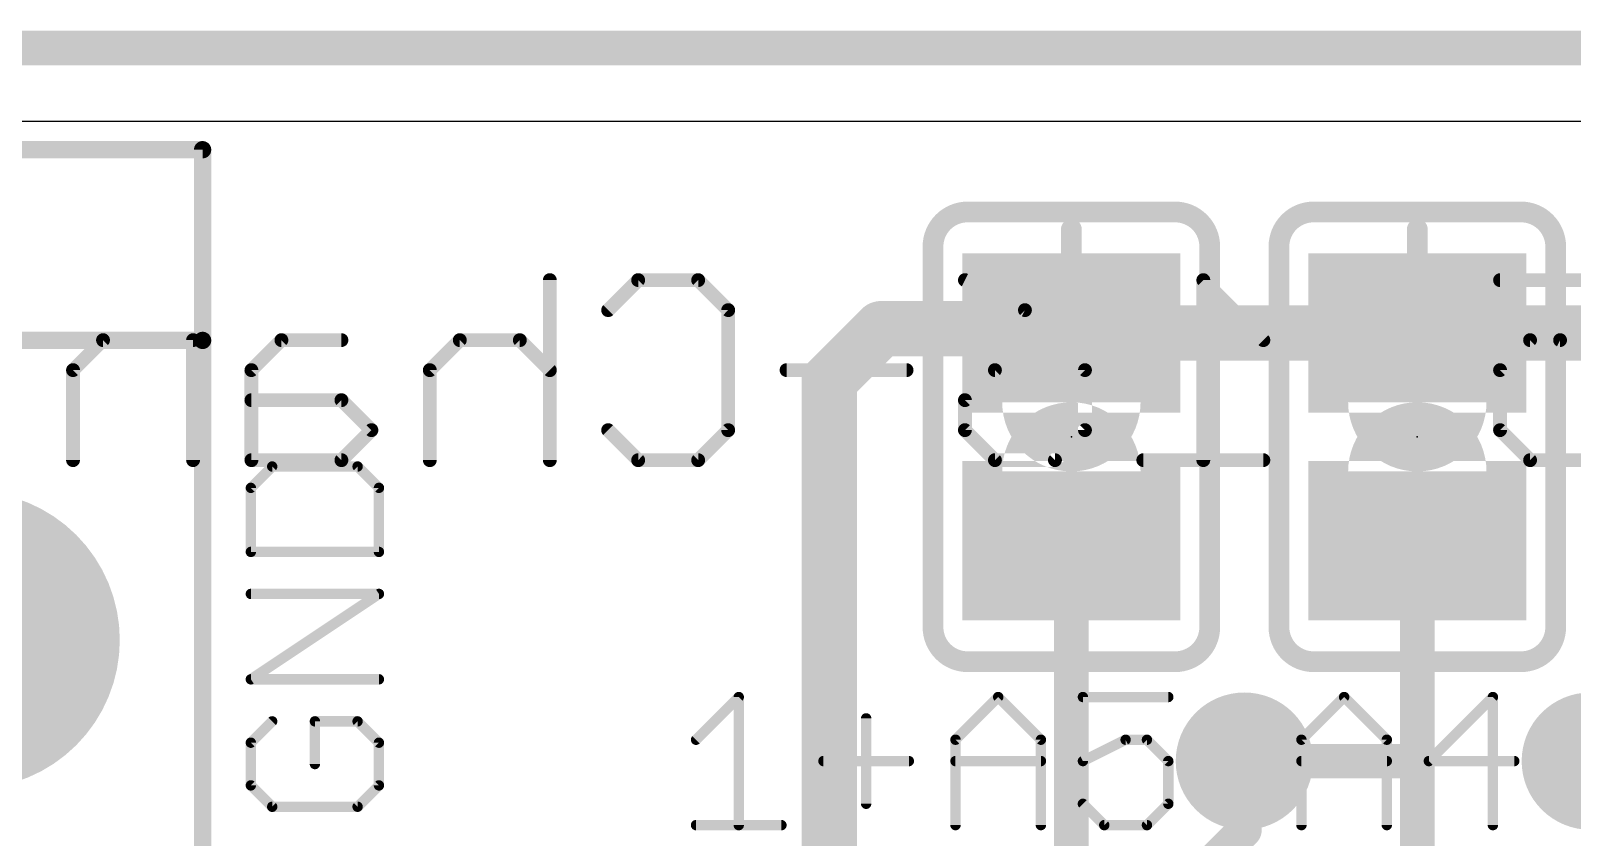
# Model space of a CAD drawing. Extents: x -31.2 to 31.8, y -0.1 to 26.1.
# Drawn here: x 2.14 to 13.46, y 20.14 to 26.06 of the extents above; entities that cross this region are included whole.
import ezdxf

# ---------------------------------------------------------------- set-up
doc = ezdxf.new("R2010")
doc.units = 0
for name, color, linetype in [('1', 12, 'CONTINUOUS'), ('16', 132, 'CONTINUOUS'), ('17', 110, 'CONTINUOUS'), ('18', 110, 'CONTINUOUS'), ('20', 53, 'CONTINUOUS'), ('21', 40, 'CONTINUOUS'), ('22', 40, 'CONTINUOUS'), ('23', 53, 'CONTINUOUS'), ('51', 253, 'CONTINUOUS')]:
    doc.layers.add(name, color=color, linetype=linetype)

# ---------------------------------------------------------------- blocks, each defined once
blk = doc.blocks.new('ROUNDP')
at = {"const_width": 0.5}
blk.add_lwpolyline([(0, -0.25, 1), (0, 0.25, 1), (0, -0.25)], format="xyb", dxfattribs=at)
blk = doc.blocks.new('RECT')
blk.add_solid([(-0.5, -0.5), (0.5, -0.5), (-0.5, 0.5), (0.5, 0.5)])
blk = doc.blocks.new('ROUNDV')
at = {"const_width": 0.5}
blk.add_lwpolyline([(0, -0.25, 1), (0, 0.25, 1), (0, -0.25)], format="xyb", dxfattribs=at)

msp = doc.modelspace()

# ---------------------------------------------------------------- linework, layer by layer
at = {"layer": '1'}
for points, const_width in [([(8.001, 23.495), (8.382, 23.876)], 0.4064), ([(8.382, 23.876), (9.747, 23.876)], 0.4064), ([(9.747, 23.876), (9.779, 23.844)], 0.4064), ([(9.779, 23.844), (12.319, 23.844)], 0.4064), ([(12.319, 23.844), (14.859, 23.844)], 0.4064), ([(8.001, 19.431), (8.001, 23.495)], 0.4064), ([(9.779, 19.095), (9.779, 22.32)], 0.254), ([(12.319, 20.701), (12.319, 22.32)], 0.254), ([(11.049, 20.701), (12.319, 20.701)], 0.254), ([(12.319, 20.701), (12.319, 19.095)], 0.254)]:
    msp.add_lwpolyline(points, dxfattribs=dict(at, const_width=const_width))
for points, const_width in [([(8.382, 23.9776, 1), (8.382, 23.7744)], 0.2032), ([(8.4538, 23.8042, 1), (8.3102, 23.9478)], 0.2032), ([(9.8188, 23.9478, 1), (9.6752, 23.8042)], 0.2032), ([(9.779, 23.9456, 1), (9.779, 23.7424)], 0.2032), ([(9.7072, 23.7722, 1), (9.8508, 23.9158)], 0.2032), ([(9.747, 23.7744, 1), (9.747, 23.9776)], 0.2032), ([(12.319, 23.9456, 1), (12.319, 23.7424)], 0.2032), ([(12.319, 23.7424, 1), (12.319, 23.9456)], 0.2032), ([(8.1026, 23.495, 1), (7.8994, 23.495)], 0.2032), ([(7.9292, 23.5668, 1), (8.0728, 23.4232)], 0.2032), ([(9.8425, 22.32, 1), (9.7155, 22.32)], 0.127), ([(12.3825, 22.32, 1), (12.2555, 22.32)], 0.127), ([(11.049, 20.7645, 1), (11.049, 20.6375)], 0.127), ([(12.3825, 20.701, 1), (12.2555, 20.701)], 0.127), ([(12.319, 20.6375, 1), (12.319, 20.7645)], 0.127), ([(12.2555, 20.701, 1), (12.3825, 20.701)], 0.127)]:
    msp.add_lwpolyline(points, format="xyb", dxfattribs=dict(at, const_width=const_width))
at = {"layer": '16', "const_width": 0.254}
for points in [[(-31.115, 25.936), (31.663, 25.936)], [(11.049, 20.193), (11.049, 20.701)], [(10.795, 19.939), (11.049, 20.193)]]:
    msp.add_lwpolyline(points, dxfattribs=at)
at = {"layer": '16', "const_width": 0.127}
for points in [[(11.1125, 20.701, 1), (10.9855, 20.701)], [(11.0939, 20.1481, 1), (11.0041, 20.2379)], [(10.9855, 20.193, 1), (11.1125, 20.193)]]:
    msp.add_lwpolyline(points, format="xyb", dxfattribs=at)
at = {"layer": '20'}
msp.add_line((-27.94, 25.4), (27.94, 25.4), dxfattribs=at)
at = {"layer": '21'}
for points, const_width in [([(3.4, 25.19), (-3.6, 25.19)], 0.127), ([(3.4, 23.79), (3.4, 25.19)], 0.127), ([(9.017, 24.733), (10.541, 24.733)], 0.1524), ([(11.557, 24.733), (13.081, 24.733)], 0.1524), ([(8.763, 21.685), (8.763, 24.479)], 0.1524), ([(10.795, 24.479), (10.795, 21.685)], 0.1524), ([(11.303, 21.685), (11.303, 24.479)], 0.1524), ([(13.335, 24.479), (13.335, 21.685)], 0.1524), ([(3.4, 23.79), (-3.6, 23.79)], 0.127), ([(3.4, 18.19), (3.4, 23.79)], 0.127), ([(3.9111, 22.8642), (3.7543, 22.7074)], 0.0762), ([(4.5381, 22.8642), (3.9111, 22.8642)], 0.0762), ([(4.6949, 22.7074), (4.5381, 22.8642)], 0.0762), ([(3.7543, 22.7074), (3.7543, 22.2371)], 0.0762), ([(4.6949, 22.2371), (4.6949, 22.7074)], 0.0762), ([(3.7543, 22.2371), (4.6949, 22.2371)], 0.0762), ([(3.7543, 21.3016), (4.6949, 21.9287)], 0.0762), ([(4.6949, 21.9287), (3.7543, 21.9287)], 0.0762), ([(9.017, 21.431), (10.541, 21.431)], 0.1524), ([(11.557, 21.431), (13.081, 21.431)], 0.1524), ([(4.6949, 21.3016), (3.7543, 21.3016)], 0.0762), ([(7.0231, 20.8582), (7.3366, 21.1717)], 0.0762), ([(7.3366, 21.1717), (7.3366, 20.2311)], 0.0762), ([(8.9281, 20.8582), (9.2416, 21.1717)], 0.0762), ([(9.2416, 21.1717), (9.5552, 20.8582)], 0.0762), ([(10.4907, 21.1717), (9.8636, 21.1717)], 0.0762), ([(9.8636, 21.1717), (9.8636, 20.7014)], 0.0762), ([(11.4681, 20.8582), (11.7816, 21.1717)], 0.0762), ([(11.7816, 21.1717), (12.0952, 20.8582)], 0.0762), ([(12.8739, 21.1717), (12.4036, 20.7014)], 0.0762), ([(12.8739, 20.2311), (12.8739, 21.1717)], 0.0762), ([(8.2722, 21.0149), (8.2722, 20.3879)], 0.0762), ([(3.9111, 20.9932), (3.7543, 20.8364)], 0.0762), ([(4.5381, 20.9932), (4.2246, 20.9932)], 0.0762), ([(4.2246, 20.9932), (4.2246, 20.6796)], 0.0762), ([(4.6949, 20.8364), (4.5381, 20.9932)], 0.0762), ([(3.7543, 20.8364), (3.7543, 20.5229)], 0.0762), ([(4.6949, 20.5229), (4.6949, 20.8364)], 0.0762), ([(8.9281, 20.2311), (8.9281, 20.8582)], 0.0762), ([(9.5552, 20.8582), (9.5552, 20.2311)], 0.0762), ([(9.8636, 20.7014), (10.1772, 20.8582)], 0.0762), ([(10.1772, 20.8582), (10.3339, 20.8582)], 0.0762), ([(10.3339, 20.8582), (10.4907, 20.7014)], 0.0762), ([(11.4681, 20.2311), (11.4681, 20.8582)], 0.0762), ([(12.0952, 20.8582), (12.0952, 20.2311)], 0.0762), ([(7.9586, 20.7014), (8.5857, 20.7014)], 0.0762), ([(8.9281, 20.7014), (9.5552, 20.7014)], 0.0762), ([(10.4907, 20.7014), (10.4907, 20.3879)], 0.0762), ([(11.4681, 20.7014), (12.0952, 20.7014)], 0.0762), ([(12.4036, 20.7014), (13.0307, 20.7014)], 0.0762), ([(3.7543, 20.5229), (3.9111, 20.3661)], 0.0762), ([(4.5381, 20.3661), (4.6949, 20.5229)], 0.0762), ([(3.9111, 20.3661), (4.5381, 20.3661)], 0.0762), ([(10.0204, 20.2311), (9.8636, 20.3879)], 0.0762), ([(10.4907, 20.3879), (10.3339, 20.2311)], 0.0762), ([(7.0231, 20.2311), (7.6502, 20.2311)], 0.0762), ([(10.3339, 20.2311), (10.0204, 20.2311)], 0.0762)]:
    msp.add_lwpolyline(points, dxfattribs=dict(at, const_width=const_width))
for points, const_width in [([(3.4318, 25.19, 1), (3.3683, 25.19)], 0.0635), ([(3.4, 25.1583, 1), (3.4, 25.2218)], 0.0635), ([(9.017, 24.733, 0.4142), (8.763, 24.479)], 0.1524), ([(9.017, 24.7711, 1), (9.017, 24.6949)], 0.0762), ([(9.017, 24.6949, 1), (9.017, 24.7711)], 0.0762), ([(10.795, 24.479, 0.4142), (10.541, 24.733)], 0.1524), ([(10.541, 24.7711, 1), (10.541, 24.6949)], 0.0762), ([(10.541, 24.6949, 1), (10.541, 24.7711)], 0.0762), ([(11.557, 24.733, 0.4142), (11.303, 24.479)], 0.1524), ([(11.557, 24.7711, 1), (11.557, 24.6949)], 0.0762), ([(11.557, 24.6949, 1), (11.557, 24.7711)], 0.0762), ([(13.335, 24.479, 0.4142), (13.081, 24.733)], 0.1524), ([(13.081, 24.7711, 1), (13.081, 24.6949)], 0.0762), ([(13.081, 24.6949, 1), (13.081, 24.7711)], 0.0762), ([(8.8011, 24.479, 1), (8.7249, 24.479)], 0.0762), ([(8.7249, 24.479, 1), (8.8011, 24.479)], 0.0762), ([(10.8331, 24.479, 1), (10.7569, 24.479)], 0.0762), ([(10.7569, 24.479, 1), (10.8331, 24.479)], 0.0762), ([(11.3411, 24.479, 1), (11.2649, 24.479)], 0.0762), ([(11.2649, 24.479, 1), (11.3411, 24.479)], 0.0762), ([(13.3731, 24.479, 1), (13.2969, 24.479)], 0.0762), ([(13.2969, 24.479, 1), (13.3731, 24.479)], 0.0762), ([(3.4318, 23.79, 1), (3.3683, 23.79)], 0.0635), ([(3.3683, 23.79, 1), (3.4318, 23.79)], 0.0635), ([(3.4, 23.7583, 1), (3.4, 23.8218)], 0.0635), ([(3.9111, 22.8833, 1), (3.9111, 22.8452)], 0.0381), ([(3.9245, 22.8507, 1), (3.8976, 22.8777)], 0.0381), ([(4.5516, 22.8777, 1), (4.5247, 22.8507)], 0.0381), ([(4.5381, 22.8452, 1), (4.5381, 22.8833)], 0.0381), ([(3.7733, 22.7074, 1), (3.7352, 22.7074)], 0.0381), ([(3.7408, 22.7209, 1), (3.7678, 22.694)], 0.0381), ([(4.714, 22.7074, 1), (4.6759, 22.7074)], 0.0381), ([(4.6814, 22.694, 1), (4.7084, 22.7209)], 0.0381), ([(3.7352, 22.2371, 1), (3.7733, 22.2371)], 0.0381), ([(3.7543, 22.2562, 1), (3.7543, 22.2181)], 0.0381), ([(4.6759, 22.2371, 1), (4.714, 22.2371)], 0.0381), ([(4.6949, 22.2181, 1), (4.6949, 22.2562)], 0.0381), ([(3.7543, 21.9477, 1), (3.7543, 21.9096)], 0.0381), ([(4.7055, 21.9128, 1), (4.6843, 21.9445)], 0.0381), ([(4.6949, 21.9096, 1), (4.6949, 21.9477)], 0.0381), ([(8.763, 21.685, 0.4142), (9.017, 21.431)], 0.1524), ([(8.8011, 21.685, 1), (8.7249, 21.685)], 0.0762), ([(10.541, 21.431, 0.4142), (10.795, 21.685)], 0.1524), ([(10.8331, 21.685, 1), (10.7569, 21.685)], 0.0762), ([(11.303, 21.685, 0.4142), (11.557, 21.431)], 0.1524), ([(11.3411, 21.685, 1), (11.2649, 21.685)], 0.0762), ([(13.081, 21.431, 0.4142), (13.335, 21.685)], 0.1524), ([(13.3731, 21.685, 1), (13.2969, 21.685)], 0.0762), ([(8.7249, 21.685, 1), (8.8011, 21.685)], 0.0762), ([(10.7569, 21.685, 1), (10.8331, 21.685)], 0.0762), ([(11.2649, 21.685, 1), (11.3411, 21.685)], 0.0762), ([(13.2969, 21.685, 1), (13.3731, 21.685)], 0.0762), ([(9.017, 21.4691, 1), (9.017, 21.3929)], 0.0762), ([(9.017, 21.3929, 1), (9.017, 21.4691)], 0.0762), ([(10.541, 21.4691, 1), (10.541, 21.3929)], 0.0762), ([(10.541, 21.3929, 1), (10.541, 21.4691)], 0.0762), ([(11.557, 21.4691, 1), (11.557, 21.3929)], 0.0762), ([(11.557, 21.3929, 1), (11.557, 21.4691)], 0.0762), ([(13.081, 21.4691, 1), (13.081, 21.3929)], 0.0762), ([(13.081, 21.3929, 1), (13.081, 21.4691)], 0.0762), ([(3.7543, 21.3207, 1), (3.7543, 21.2826)], 0.0381), ([(3.7437, 21.3175, 1), (3.7649, 21.2858)], 0.0381), ([(4.6949, 21.2826, 1), (4.6949, 21.3207)], 0.0381), ([(7.3557, 21.1717, 1), (7.3176, 21.1717)], 0.0381), ([(7.3501, 21.1582, 1), (7.3232, 21.1852)], 0.0381), ([(9.2551, 21.1852, 1), (9.2282, 21.1582)], 0.0381), ([(9.2551, 21.1582, 1), (9.2282, 21.1852)], 0.0381), ([(9.8636, 21.1908, 1), (9.8636, 21.1527)], 0.0381), ([(9.8827, 21.1717, 1), (9.8446, 21.1717)], 0.0381), ([(10.4907, 21.1527, 1), (10.4907, 21.1908)], 0.0381), ([(11.7951, 21.1852, 1), (11.7682, 21.1582)], 0.0381), ([(11.7951, 21.1582, 1), (11.7682, 21.1852)], 0.0381), ([(12.893, 21.1717, 1), (12.8549, 21.1717)], 0.0381), ([(12.8874, 21.1582, 1), (12.8604, 21.1852)], 0.0381), ([(8.2912, 21.0149, 1), (8.2531, 21.0149)], 0.0381), ([(3.9245, 20.9797, 1), (3.8976, 21.0066)], 0.0381), ([(4.2437, 20.9932, 1), (4.2056, 20.9932)], 0.0381), ([(4.2246, 21.0122, 1), (4.2246, 20.9741)], 0.0381), ([(4.5516, 21.0066, 1), (4.5247, 20.9797)], 0.0381), ([(4.5381, 20.9741, 1), (4.5381, 21.0122)], 0.0381), ([(3.7733, 20.8364, 1), (3.7352, 20.8364)], 0.0381), ([(3.7408, 20.8499, 1), (3.7678, 20.8229)], 0.0381), ([(4.714, 20.8364, 1), (4.6759, 20.8364)], 0.0381), ([(4.6814, 20.8229, 1), (4.7084, 20.8499)], 0.0381), ([(7.0096, 20.8716, 1), (7.0366, 20.8447)], 0.0381), ([(8.9146, 20.8716, 1), (8.9416, 20.8447)], 0.0381), ([(8.9472, 20.8582, 1), (8.9091, 20.8582)], 0.0381), ([(9.5742, 20.8582, 1), (9.5361, 20.8582)], 0.0381), ([(9.5417, 20.8447, 1), (9.5686, 20.8716)], 0.0381), ([(10.1772, 20.8772, 1), (10.1772, 20.8391)], 0.0381), ([(10.1857, 20.8411, 1), (10.1686, 20.8752)], 0.0381), ([(10.3474, 20.8716, 1), (10.3204, 20.8447)], 0.0381), ([(10.3339, 20.8391, 1), (10.3339, 20.8772)], 0.0381), ([(11.4871, 20.8582, 1), (11.449, 20.8582)], 0.0381), ([(11.4546, 20.8716, 1), (11.4816, 20.8447)], 0.0381), ([(12.1142, 20.8582, 1), (12.0761, 20.8582)], 0.0381), ([(12.0817, 20.8447, 1), (12.1086, 20.8716)], 0.0381), ([(7.9586, 20.7204, 1), (7.9586, 20.6823)], 0.0381), ([(8.5857, 20.6823, 1), (8.5857, 20.7204)], 0.0381), ([(8.9281, 20.7204, 1), (8.9281, 20.6823)], 0.0381), ([(9.5552, 20.6823, 1), (9.5552, 20.7204)], 0.0381), ([(9.8551, 20.7184, 1), (9.8721, 20.6844)], 0.0381), ([(9.8446, 20.7014, 1), (9.8827, 20.7014)], 0.0381), ([(10.5097, 20.7014, 1), (10.4716, 20.7014)], 0.0381), ([(10.4772, 20.6879, 1), (10.5042, 20.7149)], 0.0381), ([(11.4681, 20.7204, 1), (11.4681, 20.6823)], 0.0381), ([(12.0952, 20.6823, 1), (12.0952, 20.7204)], 0.0381), ([(12.4036, 20.7204, 1), (12.4036, 20.6823)], 0.0381), ([(12.3901, 20.7149, 1), (12.4171, 20.6879)], 0.0381), ([(13.0307, 20.6823, 1), (13.0307, 20.7204)], 0.0381), ([(4.2056, 20.6796, 1), (4.2437, 20.6796)], 0.0381), ([(3.7352, 20.5229, 1), (3.7733, 20.5229)], 0.0381), ([(3.7678, 20.5363, 1), (3.7408, 20.5094)], 0.0381), ([(4.6759, 20.5229, 1), (4.714, 20.5229)], 0.0381), ([(4.7084, 20.5094, 1), (4.6814, 20.5363)], 0.0381), ([(3.9111, 20.3851, 1), (3.9111, 20.347)], 0.0381), ([(3.8976, 20.3526, 1), (3.9245, 20.3796)], 0.0381), ([(4.5247, 20.3796, 1), (4.5516, 20.3526)], 0.0381), ([(4.5381, 20.347, 1), (4.5381, 20.3851)], 0.0381), ([(8.2531, 20.3879, 1), (8.2912, 20.3879)], 0.0381), ([(9.8771, 20.4013, 1), (9.8501, 20.3744)], 0.0381), ([(10.4716, 20.3879, 1), (10.5097, 20.3879)], 0.0381), ([(10.5042, 20.3744, 1), (10.4772, 20.4013)], 0.0381), ([(7.0231, 20.2502, 1), (7.0231, 20.2121)], 0.0381), ([(7.6502, 20.2121, 1), (7.6502, 20.2502)], 0.0381), ([(10.0204, 20.2502, 1), (10.0204, 20.2121)], 0.0381), ([(10.0069, 20.2176, 1), (10.0339, 20.2446)], 0.0381), ([(10.3204, 20.2446, 1), (10.3474, 20.2176)], 0.0381), ([(10.3339, 20.2121, 1), (10.3339, 20.2502)], 0.0381), ([(7.3176, 20.2311, 1), (7.3557, 20.2311)], 0.0381), ([(8.9091, 20.2311, 1), (8.9472, 20.2311)], 0.0381), ([(9.5361, 20.2311, 1), (9.5742, 20.2311)], 0.0381), ([(11.449, 20.2311, 1), (11.4871, 20.2311)], 0.0381), ([(12.0761, 20.2311, 1), (12.1142, 20.2311)], 0.0381), ([(12.8549, 20.2311, 1), (12.893, 20.2311)], 0.0381)]:
    msp.add_lwpolyline(points, format="xyb", dxfattribs=dict(at, const_width=const_width))
at = {"layer": '22', "const_width": 0.1016}
for points in [[(5.9495, 24.2327), (5.9495, 22.9108)], [(6.3779, 24.0124), (6.5983, 24.2327)], [(6.5983, 24.2327), (7.0389, 24.2327)], [(7.0389, 24.2327), (7.2592, 24.0124)], [(8.9974, 24.2327), (9.438, 24.0124)], [(11.1884, 23.7921), (10.7478, 24.2327)], [(10.7478, 24.2327), (10.7478, 22.9108)], [(12.9266, 24.2327), (13.8079, 24.2327)], [(7.2592, 24.0124), (7.2592, 23.1311)], [(9.438, 24.0124), (9.8787, 23.5718)], [(2.6691, 23.7921), (2.4488, 23.5718)], [(3.33, 23.7921), (2.6691, 23.7921)], [(3.33, 22.9108), (3.33, 23.7921)], [(3.9788, 23.7921), (3.7585, 23.5718)], [(4.4195, 23.7921), (3.9788, 23.7921)], [(5.2885, 23.7921), (5.0682, 23.5718)], [(5.7292, 23.7921), (5.2885, 23.7921)], [(5.9495, 23.5718), (5.7292, 23.7921)], [(13.1469, 23.7921), (12.9266, 23.5718)], [(13.3672, 23.7921), (13.1469, 23.7921)], [(13.8079, 23.5718), (13.3672, 23.7921)], [(2.4488, 23.5718), (2.4488, 22.9108)], [(3.7585, 23.5718), (3.7585, 22.9108)], [(5.0682, 23.5718), (5.0682, 22.9108)], [(8.569, 23.5718), (7.6877, 23.5718)], [(8.9974, 23.3514), (9.2177, 23.5718)], [(9.2177, 23.5718), (9.8787, 23.5718)], [(9.8787, 23.5718), (9.8787, 23.1311)], [(12.9266, 23.5718), (12.9266, 23.1311)], [(4.4195, 23.3514), (3.7585, 23.3514)], [(4.6398, 23.1311), (4.4195, 23.3514)], [(8.9974, 23.1311), (8.9974, 23.3514)], [(4.4195, 22.9108), (4.6398, 23.1311)], [(6.5983, 22.9108), (6.3779, 23.1311)], [(7.2592, 23.1311), (7.0389, 22.9108)], [(9.2177, 22.9108), (8.9974, 23.1311)], [(9.8787, 23.1311), (9.6584, 22.9108)], [(12.9266, 23.1311), (13.1469, 22.9108)], [(3.7585, 22.9108), (4.4195, 22.9108)], [(7.0389, 22.9108), (6.5983, 22.9108)], [(9.6584, 22.9108), (9.2177, 22.9108)], [(11.1884, 22.9108), (10.3071, 22.9108)], [(13.1469, 22.9108), (13.5875, 22.9108)]]:
    msp.add_lwpolyline(points, dxfattribs=at)
at = {"layer": '22', "const_width": 0.0508}
for points in [[(5.9749, 24.2327, 1), (5.9241, 24.2327)], [(6.5983, 24.2581, 1), (6.5983, 24.2073)], [(6.6162, 24.2148, 1), (6.5803, 24.2507)], [(7.0569, 24.2507, 1), (7.0209, 24.2148)], [(7.0389, 24.2073, 1), (7.0389, 24.2581)], [(9.0087, 24.2554, 1), (8.986, 24.21)], [(10.7657, 24.2507, 1), (10.7298, 24.2148)], [(10.7732, 24.2327, 1), (10.7224, 24.2327)], [(12.9266, 24.2581, 1), (12.9266, 24.2073)], [(6.36, 24.0304, 1), (6.3959, 23.9944)], [(7.2846, 24.0124, 1), (7.2338, 24.0124)], [(7.2413, 23.9944, 1), (7.2772, 24.0304)], [(9.456, 24.0304, 1), (9.4201, 23.9944)], [(9.4267, 23.9897, 1), (9.4494, 24.0351)], [(2.6691, 23.8175, 1), (2.6691, 23.7667)], [(2.687, 23.7741, 1), (2.6511, 23.81)], [(3.3554, 23.7921, 1), (3.3047, 23.7921)], [(3.33, 23.7667, 1), (3.33, 23.8175)], [(3.9788, 23.8175, 1), (3.9788, 23.7667)], [(3.9968, 23.7741, 1), (3.9609, 23.81)], [(4.4195, 23.7667, 1), (4.4195, 23.8175)], [(5.2885, 23.8175, 1), (5.2885, 23.7667)], [(5.3065, 23.7741, 1), (5.2706, 23.81)], [(5.7471, 23.81, 1), (5.7112, 23.7741)], [(5.7292, 23.7667, 1), (5.7292, 23.8175)], [(11.1704, 23.7741, 1), (11.2064, 23.81)], [(13.1469, 23.8175, 1), (13.1469, 23.7667)], [(13.1648, 23.7741, 1), (13.1289, 23.81)], [(13.3786, 23.8148, 1), (13.3559, 23.7694)], [(13.3672, 23.7667, 1), (13.3672, 23.8175)], [(2.4742, 23.5718, 1), (2.4234, 23.5718)], [(2.4308, 23.5897, 1), (2.4667, 23.5538)], [(3.7839, 23.5718, 1), (3.7331, 23.5718)], [(3.7405, 23.5897, 1), (3.7765, 23.5538)], [(5.0936, 23.5718, 1), (5.0428, 23.5718)], [(5.0503, 23.5897, 1), (5.0862, 23.5538)], [(5.9315, 23.5538, 1), (5.9675, 23.5897)], [(7.6877, 23.5972, 1), (7.6877, 23.5464)], [(8.569, 23.5464, 1), (8.569, 23.5972)], [(9.2177, 23.5972, 1), (9.2177, 23.5464)], [(9.2357, 23.5538, 1), (9.1998, 23.5897)], [(9.9041, 23.5718, 1), (9.8533, 23.5718)], [(9.8607, 23.5538, 1), (9.8966, 23.5897)], [(9.8787, 23.5464, 1), (9.8787, 23.5972)], [(12.952, 23.5718, 1), (12.9012, 23.5718)], [(12.9086, 23.5897, 1), (12.9445, 23.5538)], [(3.7585, 23.3768, 1), (3.7585, 23.326)], [(4.4374, 23.3694, 1), (4.4015, 23.3335)], [(4.4195, 23.326, 1), (4.4195, 23.3768)], [(9.0228, 23.3514, 1), (8.972, 23.3514)], [(8.9794, 23.3694, 1), (9.0154, 23.3335)], [(4.6577, 23.1132, 1), (4.6218, 23.1491)], [(4.6218, 23.1132, 1), (4.6577, 23.1491)], [(6.3959, 23.1491, 1), (6.36, 23.1132)], [(7.2338, 23.1311, 1), (7.2846, 23.1311)], [(7.2772, 23.1132, 1), (7.2413, 23.1491)], [(9.0154, 23.1491, 1), (8.9794, 23.1132)], [(8.972, 23.1311, 1), (9.0228, 23.1311)], [(9.8533, 23.1311, 1), (9.9041, 23.1311)], [(9.8966, 23.1132, 1), (9.8607, 23.1491)], [(12.9445, 23.1491, 1), (12.9086, 23.1132)], [(12.9012, 23.1311, 1), (12.952, 23.1311)], [(2.4234, 22.9108, 1), (2.4742, 22.9108)], [(3.3047, 22.9108, 1), (3.3554, 22.9108)], [(3.7585, 22.9362, 1), (3.7585, 22.8854)], [(3.7331, 22.9108, 1), (3.7839, 22.9108)], [(4.4015, 22.9288, 1), (4.4374, 22.8928)], [(4.4195, 22.8854, 1), (4.4195, 22.9362)], [(5.0428, 22.9108, 1), (5.0936, 22.9108)], [(5.9241, 22.9108, 1), (5.9749, 22.9108)], [(6.5983, 22.9362, 1), (6.5983, 22.8854)], [(6.5803, 22.8928, 1), (6.6162, 22.9288)], [(7.0209, 22.9288, 1), (7.0569, 22.8928)], [(7.0389, 22.8854, 1), (7.0389, 22.9362)], [(9.2177, 22.9362, 1), (9.2177, 22.8854)], [(9.1998, 22.8928, 1), (9.2357, 22.9288)], [(9.6404, 22.9288, 1), (9.6763, 22.8928)], [(9.6584, 22.8854, 1), (9.6584, 22.9362)], [(10.3071, 22.9362, 1), (10.3071, 22.8854)], [(10.7224, 22.9108, 1), (10.7732, 22.9108)], [(11.1884, 22.8854, 1), (11.1884, 22.9362)], [(13.1469, 22.9362, 1), (13.1469, 22.8854)], [(13.1289, 22.8928, 1), (13.1648, 22.9288)]]:
    msp.add_lwpolyline(points, format="xyb", dxfattribs=at)
at = {"layer": '23'}
for p in [(9.779, 23.082), (12.319, 23.082)]:
    msp.add_point(p, dxfattribs=at)
at = {"layer": '51', "const_width": 0.1524}
for points in [[(9.779, 24.098), (9.779, 24.606)], [(12.319, 24.098), (12.319, 24.606)], [(9.779, 22.066), (9.779, 21.558)], [(12.319, 22.066), (12.319, 21.558)]]:
    msp.add_lwpolyline(points, dxfattribs=at)
at = {"layer": '51'}
for points, const_width in [([(9.8171, 24.606, 1), (9.7409, 24.606)], 0.0762), ([(12.3571, 24.606, 1), (12.2809, 24.606)], 0.0762), ([(9.7409, 24.098, 1), (9.8171, 24.098)], 0.0762), ([(12.2809, 24.098, 1), (12.3571, 24.098)], 0.0762), ([(9.906, 23.336, 1), (9.652, 23.336)], 1.27), ([(12.446, 23.336, 1), (12.192, 23.336)], 1.27), ([(9.652, 22.828, 1), (9.906, 22.828)], 1.27), ([(12.192, 22.828, 1), (12.446, 22.828)], 1.27), ([(9.8171, 22.066, 1), (9.7409, 22.066)], 0.0762), ([(12.3571, 22.066, 1), (12.2809, 22.066)], 0.0762), ([(9.7409, 21.558, 1), (9.8171, 21.558)], 0.0762), ([(12.2809, 21.558, 1), (12.3571, 21.558)], 0.0762)]:
    msp.add_lwpolyline(points, format="xyb", dxfattribs=dict(at, const_width=const_width))

# ---------------------------------------------------------------- block references
at = {"layer": '1', "xscale": 1.1684, "yscale": 1.6002, "rotation": 270}
for p in [(9.779, 23.844), (12.319, 23.844), (9.779, 22.32), (12.319, 22.32)]:
    msp.add_blockref('RECT', p, dxfattribs=at)
at = {"layer": '17', "xscale": 2.1844, "yscale": 2.1844, "rotation": 180}
msp.add_blockref('ROUNDP', (1.7, 21.59), dxfattribs=at)
msp.add_blockref('ROUNDP', (1.7, 21.59), dxfattribs=at)
at = {"layer": '18', "xscale": 1.008, "yscale": 1.008}
for p in [(11.049, 20.701), (11.049, 20.701), (13.589, 20.701), (13.589, 20.701)]:
    msp.add_blockref('ROUNDV', p, dxfattribs=at)

doc.saveas('drawing.dxf')
